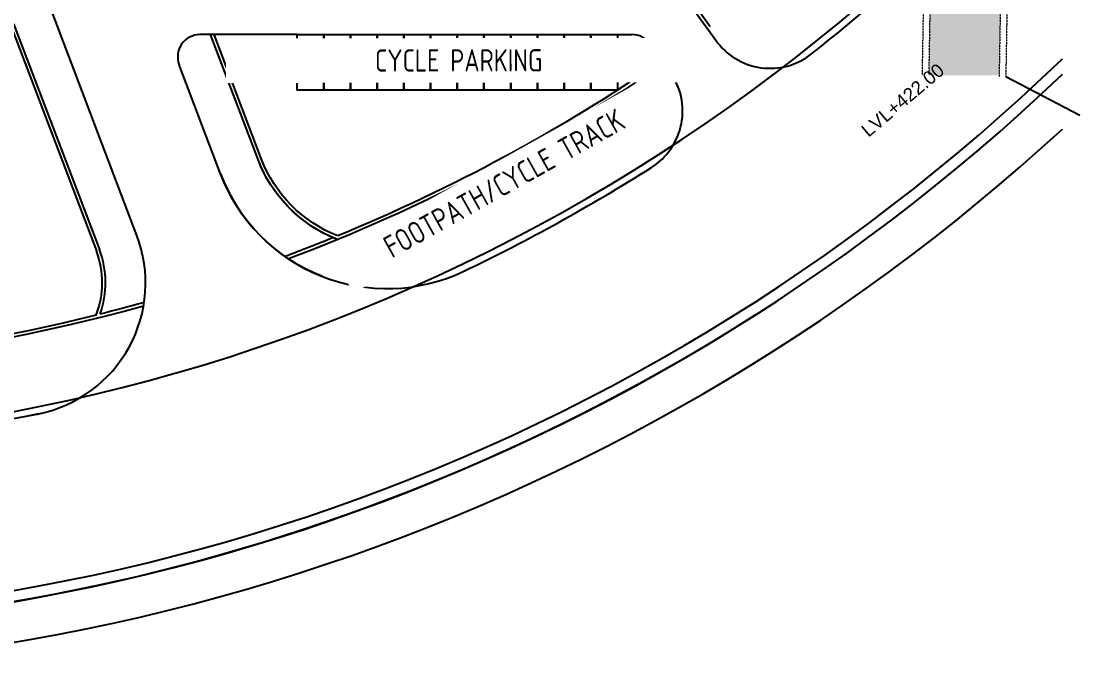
# Model space of a CAD drawing. Header units: millimetres. Extents: x 0 to 147381, y 0 to 170318.
# Drawn here: x 88689 to 136282, y 7969 to 37157 of the extents above; entities that cross this region are included whole.
import ezdxf

# ---------------------------------------------------------------- set-up
doc = ezdxf.new("R2010")
doc.units = ezdxf.units.MM
doc.linetypes.add('Demolished', pattern=[4.8, 3.2, -1.6])
for name, color, linetype, lineweight in [('Arch_Dim', 7, 'Continuous', 25), ('LA- LINE 1', 41, 'Continuous', 25), ('LA_ROAD', 252, 'Continuous', 30), ('LA_TEXT', 7, 'Continuous', 13), ('MEP-SERVICE TRENCH', 6, 'Continuous', 30)]:
    doc.layers.add(name, color=color, linetype=linetype, lineweight=lineweight)
doc.layers.add('BUILDING LEVEL', color=1, linetype='Continuous', lineweight=18, true_color=0xf50000)
doc.styles.add('ARCHITXT-LA', font='architxt.shx', dxfattribs={"width": 0.9, "height": 250, "bigfont": '@extfont2.shx'})
doc.styles.add('Seal_Text', font='arial.ttf')

# ---------------------------------------------------------------- blocks, each defined once
blk = doc.blocks.new('waefsvrv')
at = {"layer": 'LA- LINE 1', "elevation": 3575.332}
blk.add_lwpolyline([(489705.063, 3629325.765), (489705.771, 3629324.796), (489703.753, 3629323.321), (489703.044, 3629324.29)], close=True, dxfattribs=at)
blk = doc.blocks.new('A$C07E93286')
at = {"layer": 'LA- LINE 1'}
for p, q in [((109.647, 0.229), (111.588, -1.886)), ((109.706, 0.387), (111.256, -1.302)), ((107.169, -2.175), (107.817, -2.095)), ((107.169, -2.175, 0.005), (107.477, -4.656, 0.005)), ((108.677, -2.411), (109.733, -3.563)), ((86.842, -13.791), (81.761, -4.2)), ((86.842, -13.791), (81.761, -4.2)), ((92.879, -3.951), (88.542, -4.49)), ((93.187, -6.432, 0.005), (92.879, -3.951, 0.005)), ((107.477, -4.656, 0.005), (93.187, -6.432, 0.005)), ((90.237, -10.587), (87.781, -5.95)), ((90.237, -10.587), (87.781, -5.95))]:
    blk.add_line(p, q, dxfattribs=at)
at = {"layer": 'LA- LINE 1', "elevation": 3575.332}
blk.add_lwpolyline([(115.937, -1.961, 0.047597), (125.795, 10.186)], format="xyb", dxfattribs=at)
at = {"layer": 'LA- LINE 1', "flags": 128}
for points in [[(109.402, -3.202, -0.060635), (93.732, -13.999)], [(109.301, -3.091, -0.052848), (95.804, -12.703)], [(95.618, -12.808, -0.204734), (91.828, -9.744), (89.013, -4.431)], [(95.767, -12.848, -0.211252), (91.828, -9.744), (89.013, -4.431)], [(95.618, -12.808, -0.204734), (91.828, -9.744), (89.013, -4.431)], [(95.767, -12.848, -0.211252), (91.828, -9.744), (89.013, -4.431)], [(95.804, -12.703, -0.211252), (91.96, -9.674), (89.173, -4.412)], [(95.32, -14.592, -0.211252), (90.237, -10.587), (87.781, -5.95)], [(95.618, -12.808, -0.007408), (93.569, -13.916, -0.007408)], [(87.532, -16.909, -0.092006), (59.435, -22.948)], [(87.538, -16.744, -0.006508), (85.641, -17.508, -0.002726)], [(87.538, -16.744, -0.006508), (85.641, -17.508, -0.002726)], [(85.471, -17.574, -0.078176), (61.587, -22.708)]]:
    blk.add_lwpolyline(points, format="xyb", dxfattribs=at)
for points in [[(80.038, -5.112), (85.119, -14.704)], [(80.171, -5.042), (85.252, -14.634)]]:
    blk.add_lwpolyline(points, dxfattribs=at)
at = {"layer": 'LA- LINE 1'}
for centre, radius, start, end in [((113.798, 0.143), 3, 222.5412, 315.489), ((107.94, -3.087), 1, 42.5412, 97.083), ((107.523, -5.591), 3, 309.3485, 42.5412), ((88.665, -5.482), 1, 97.083, 207.9096), ((57.212, 55.77), 82.35, 302.63357, 309.34855), ((97.307, -6.842), 8, 207.9097, 302.6335), ((81.54, -16.6), 6, 288.5803, 27.9096), ((81.54, -16.6), 6, 288.5803, 27.9096), ((81.54, -16.6), 4.05, 346.0858, 27.9096), ((81.54, -16.6), 4.05, 346.0858, 27.9096), ((81.54, -16.6), 4.2, 347.5091, 27.9096), ((81.54, -16.6), 4.2, 347.5091, 27.9096), ((57.212, 55.771), 82.35, 275.6817, 288.58035)]:
    blk.add_arc(centre, radius, start, end, dxfattribs=at)
at = {"layer": 'LA_ROAD', "rotation": 60.92000633952544}
for p in [(2933913.482, -2191938.396, -3575.336), (2933914.673, -2191938.248, -3575.336), (2933909.91, -2191938.84, -3575.336), (2933911.101, -2191938.692, -3575.336), (2933912.291, -2191938.544, -3575.336), (2933906.337, -2191939.284, -3575.336), (2933907.528, -2191939.136, -3575.336), (2933908.719, -2191938.988, -3575.336), (2933902.765, -2191939.728, -3575.336), (2933903.955, -2191939.58, -3575.336), (2933905.146, -2191939.432, -3575.336), (2933901.574, -2191939.876, -3575.336)]:
    blk.add_blockref('waefsvrv', p, dxfattribs=at)
at = {"layer": 'LA_TEXT', "ltscale": 7, "extrusion": (-1.16194e-08, -2.17966e-09, 1), "insert": (90.285, -4.951, 0.003), "char_height": 1, "width": 19.9248, "attachment_point": 1, "text_direction": (0.992223, 0.12447, 0), "style": 'ARCHITXT-LA', "bg_fill": 2}
blk.add_mtext('\\pxqc;CYCLE PARKING', dxfattribs=at)
at = {"layer": 'LA_TEXT', "ltscale": 7, "insert": (64.567, -23.969), "char_height": 1, "width": 19.9248, "attachment_point": 1, "rotation": 12.2368, "style": 'ARCHITXT-LA', "bg_fill": 2}
blk.add_mtext('\\pxqc;FOOTPATH/CYCLE TRACK', dxfattribs=at)
at = {"layer": 'LA- LINE 1', "elevation": 3575.332}
for points in [[(114.886, -13.907, -0.174531), (57.235, -34.679), (57.236, -36.479, 0.220163), (127.548, -3.92, 0.171339)], [(65.358, -26.176, 0.056379), (83.457, -22.285, 0.056379)]]:
    blk.add_lwpolyline(points, format="xyb", dxfattribs=at)
at = {"layer": 'LA_TEXT', "ltscale": 7, "insert": (96.34, -13.658), "char_height": 1, "width": 15.62985, "attachment_point": 1, "rotation": 36.2879, "style": 'ARCHITXT-LA', "bg_fill": 2}
blk.add_mtext('\\pxqc;FOOTPATH/CYCLE TRACK', dxfattribs=at)
at = {"layer": 'LA- LINE 1', "elevation": 3575.332}
for points in [[(57.233, -26.267, 0.252244), (125.736, 10.662, 0.174531)], [(57.235, -34.179, 0.226404), (127.158, -0.785, 0.174531)], [(57.235, -34.679, 0.225005), (127.244, -1.473, 3.427258)]]:
    blk.add_lwpolyline(points, format="xyb", dxfattribs=at)
blk = doc.blocks.new('A$C3C7D33BB')
at = {"layer": 'MEP-SERVICE TRENCH', "linetype": 'Continuous'}
h = blk.add_hatch(dxfattribs=at)
h.set_pattern_fill('DOTS', color=256, scale=100)
h.set_pattern_definition([(0, (-479940.34, 234563.17), (79.375, 158.75), [0, -158.75])])
h.paths.add_polyline_path([(239, 30899), (-6668, 78252), (-11561, 77257), (-15618, 77257), (-15618, 75607), (-9465, 75607), (-6127, 52716), (-13537, 52693), (-13535, 51043), (-5886, 51067), (-3199, 32653), (-24851, 32653), (-24848, 31653), (-11718, 31653), (-11718, 31003), (-2915, 31003), (-2974, 27331), (-13938, 27331), (-13938, 25681), (-3003, 25681), (-3449, 65), (-299, 65)])
at = {"layer": 'MEP-SERVICE TRENCH', "linetype": 'Demolished', "lineweight": 9}
for p, q in [((239, 30899), (-300, 5)), ((539, 30918), (0, 0)), ((-3749, 65), (-3308, 25381)), ((-3449, 60), (-3003, 25681))]:
    blk.add_line(p, q, dxfattribs=at)

msp = doc.modelspace()

# ---------------------------------------------------------------- block references
at = {"linetype": 'Continuous', "xscale": 1000, "yscale": 1000, "zscale": 1000, "rotation": 352.9169734788422}
msp.add_blockref('A$C07E93286', (9412.7, 51928.7, -73339.4), dxfattribs=at)

# ---------------------------------------------------------------- next in the draw order: linework, layer by layer
at = {"layer": 'Arch_Dim', "linetype": 'Continuous'}
msp.add_line((132953.6, 34665.1), (136282.4, 32931.5), dxfattribs=at)

# ---------------------------------------------------------------- next in the draw order: block references
msp.add_blockref('A$C3C7D33BB', (132953.6, 34665.1), dxfattribs=at)

# ---------------------------------------------------------------- next in the draw order: texts
at = {"layer": 'BUILDING LEVEL', "insert": (124834.4, 31052.7), "char_height": 600, "width": 8624.332, "attachment_point": 1, "rotation": 40.23979, "style": 'Seal_Text'}
msp.add_mtext('\\pxqc;LVL+422.00', dxfattribs=at)

doc.saveas('drawing.dxf')
